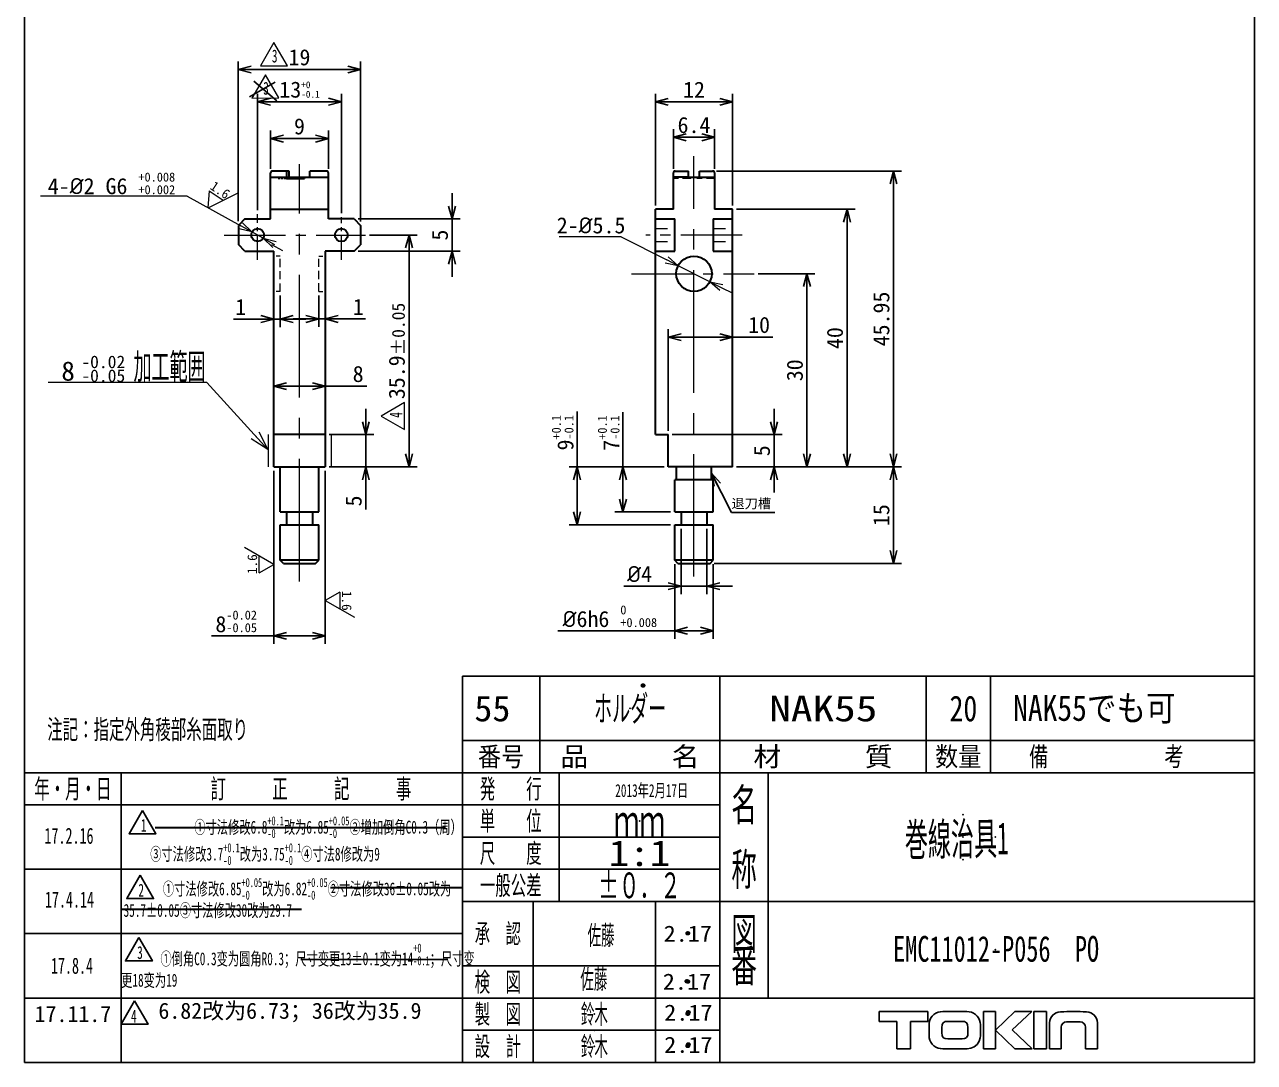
# Model space of a CAD drawing. Header units: millimetres. Extents: x 818 to 1009, y -300 to -23.
# Drawn here: x 818 to 1009, y -300 to -138.8 of the extents above; entities that cross this region are included whole.
import ezdxf
from ezdxf.enums import TextEntityAlignment as Align

# ---------------------------------------------------------------- set-up
doc = ezdxf.new("R2010")
doc.units = ezdxf.units.MM
doc.linetypes.add('CENTER2', pattern=[28.575, 19.05, -3.175, 3.175, -3.175])
doc.linetypes.add('DASHED2', pattern=[9.525, 6.35, -3.175])
for name, color, linetype, lineweight in [('中心线', 10, 'CENTER2', 15), ('实线', 7, 'Continuous', 30), ('标注线', 140, 'Continuous', 15), ('虚线', 40, 'DASHED2', 20)]:
    doc.layers.add(name, color=color, linetype=linetype, lineweight=lineweight)
doc.styles.add('FDASTYLE0', font='', dxfattribs={"width": 0.640244, "height": 2})
doc.styles.add('FDASTYLE1', font='', dxfattribs={"width": 0.616, "height": 4})
doc.styles.get("Standard").update_dxf_attribs({"font": ''})
doc.styles.get('FDASTYLE0').set_extended_font_data('SimSun')
doc.styles.get('FDASTYLE1').set_extended_font_data('ＭＳ ゴシック')
doc.styles.get('Standard').set_extended_font_data('SimSun')
doc.dimstyles.new('ISO-25', dxfattribs={"dimtxt": 2.5, "dimasz": 2, "dimexe": 1.25, "dimexo": 0.625, "dimtad": 1, "dimdsep": 46, "dimtxsty": 'Standard', "dimblk": 'OPEN30', "dimcen": 2.5, "dimadec": 0, "dimazin": 0, "dimtfac": 1, "dimtmove": 0, "dimatfit": 3, "dimldrblk": 'OPEN30', "dimfxl": 0, "dimarcsym": 0})

# ---------------------------------------------------------------- blocks, each defined once
blk = doc.blocks.new('_Open30')
at = {"color": 0, "linetype": 'ByBlock', "lineweight": -2}
for p, q in [((-1, 0.268), (0, 0)), ((0, 0), (-1, -0.268)), ((0, 0), (-1, 0))]:
    blk.add_line(p, q, dxfattribs=at)
blk = doc.blocks.new('*D134')
at = {"layer": 'Defpoints', "color": 0}
for p in [(865.24, -156.53), (856.24, -161.87), (865.24, -161.87)]:
    blk.add_point(p, dxfattribs=at)
at = {"layer": '标注线', "color": 0, "lineweight": -2}
for p, q in [((856.24, -161.25), (856.24, -155.28)), ((858.24, -156.53), (863.24, -156.53)), ((865.24, -161.25), (865.24, -155.28))]:
    blk.add_line(p, q, dxfattribs=at)
at = {"layer": '标注线', "color": 0, "lineweight": -2, "xscale": 2, "yscale": 2, "zscale": 2, "rotation": 180}
blk.add_blockref('_Open30', (856.24, -156.53), dxfattribs=at)
at = {"layer": '标注线', "color": 0, "lineweight": -2, "xscale": 2, "yscale": 2, "zscale": 2}
blk.add_blockref('_Open30', (865.24, -156.53), dxfattribs=at)
at = {"layer": '标注线', "color": 0, "insert": (860.74, -154.65), "char_height": 2.5, "attachment_point": 5}
blk.add_mtext('9', dxfattribs=at)
blk = doc.blocks.new('*D152')
at = {"layer": 'Defpoints', "color": 0}
for p in [(867.24, -150.81), (854.24, -168.29), (867.24, -168.72)]:
    blk.add_point(p, dxfattribs=at)
at = {"layer": '标注线', "color": 0, "lineweight": -2}
for p, q in [((854.24, -167.67), (854.24, -149.56)), ((856.24, -150.81), (865.24, -150.81)), ((867.24, -168.1), (867.24, -149.56))]:
    blk.add_line(p, q, dxfattribs=at)
at = {"layer": '标注线', "color": 0, "lineweight": -2, "xscale": 2, "yscale": 2, "zscale": 2, "rotation": 180}
blk.add_blockref('_Open30', (854.24, -150.81), dxfattribs=at)
at = {"layer": '标注线', "color": 0, "lineweight": -2, "xscale": 2, "yscale": 2, "zscale": 2}
blk.add_blockref('_Open30', (867.24, -150.81), dxfattribs=at)
at = {"layer": '标注线', "color": 0, "insert": (860.74, -148.93), "char_height": 2.5, "attachment_point": 5}
blk.add_mtext('13{\\H0.42x;\\S+0^ -0.1;}', dxfattribs=at)
blk = doc.blocks.new('*D153')
at = {"layer": 'Defpoints', "color": 0}
for p in [(870.24, -145.8), (851.24, -170.01), (870.24, -170.02)]:
    blk.add_point(p, dxfattribs=at)
at = {"layer": '标注线', "color": 0, "lineweight": -2}
for p, q in [((851.24, -169.38), (851.24, -144.55)), ((870.24, -169.4), (870.24, -144.55)), ((853.24, -145.8), (868.24, -145.8))]:
    blk.add_line(p, q, dxfattribs=at)
at = {"layer": '标注线', "color": 0, "lineweight": -2, "xscale": 2, "yscale": 2, "zscale": 2, "rotation": 180}
blk.add_blockref('_Open30', (851.24, -145.8), dxfattribs=at)
at = {"layer": '标注线', "color": 0, "lineweight": -2, "xscale": 2, "yscale": 2, "zscale": 2}
blk.add_blockref('_Open30', (870.24, -145.8), dxfattribs=at)
at = {"layer": '标注线', "color": 0, "insert": (860.74, -143.92), "char_height": 2.5, "attachment_point": 5}
blk.add_mtext('19', dxfattribs=at)
blk = doc.blocks.new('*D154')
at = {"layer": 'Defpoints', "color": 0}
for p in [(869.24, -169.02), (869.24, -174.02), (884.43, -174.02)]:
    blk.add_point(p, dxfattribs=at)
at = {"layer": '标注线', "color": 0, "lineweight": -2}
for p, q in [((884.43, -167.02), (884.43, -165.02)), ((869.87, -169.02), (885.68, -169.02)), ((884.43, -169.02), (884.43, -174.02)), ((869.87, -174.02), (885.68, -174.02)), ((884.43, -176.02), (884.43, -178.02))]:
    blk.add_line(p, q, dxfattribs=at)
at = {"layer": '标注线', "color": 0, "lineweight": -2, "xscale": 2, "yscale": 2, "zscale": 2}
for p, rotation in [((884.43, -169.02), 270), ((884.43, -174.02), 90)]:
    blk.add_blockref('_Open30', p, dxfattribs=dict(at, rotation=rotation))
at = {"layer": '标注线', "color": 0, "insert": (882.56, -171.52), "char_height": 2.5, "attachment_point": 5, "rotation": 90}
blk.add_mtext('5', dxfattribs=at)
blk = doc.blocks.new('*D155')
at = {"layer": 'Defpoints', "color": 0}
for p in [(871, -171.52), (864.74, -207.52), (877.76, -207.52)]:
    blk.add_point(p, dxfattribs=at)
at = {"layer": '标注线', "color": 0, "lineweight": -2}
for p, q in [((871.62, -171.52), (879.01, -171.52)), ((877.76, -173.52), (877.76, -205.52)), ((865.37, -207.52), (879.01, -207.52))]:
    blk.add_line(p, q, dxfattribs=at)
at = {"layer": '标注线', "color": 0, "lineweight": -2, "xscale": 2, "yscale": 2, "zscale": 2}
for p, rotation in [((877.76, -171.52), 90), ((877.76, -207.52), 270)]:
    blk.add_blockref('_Open30', p, dxfattribs=dict(at, rotation=rotation))
at = {"layer": '标注线', "color": 0, "insert": (875.87, -189.52), "char_height": 2.5, "attachment_point": 5, "rotation": 90}
blk.add_mtext('35.9{\\H0.8x;%%p0.05}', dxfattribs=at)
blk = doc.blocks.new('*D156')
at = {"layer": 'Defpoints', "color": 0}
for p in [(856.74, -180.3), (857.74, -180.3), (856.74, -184.56)]:
    blk.add_point(p, dxfattribs=at)
at = {"layer": '标注线', "color": 0, "lineweight": -2}
for p, q in [((856.74, -180.92), (856.74, -185.81)), ((857.74, -180.92), (857.74, -185.81)), ((854.74, -184.56), (850.48, -184.56)), ((857.74, -184.56), (856.74, -184.56)), ((859.74, -184.56), (861.74, -184.56))]:
    blk.add_line(p, q, dxfattribs=at)
at = {"layer": '标注线', "color": 0, "lineweight": -2, "xscale": 2, "yscale": 2, "zscale": 2}
blk.add_blockref('_Open30', (856.74, -184.56), dxfattribs=at)
at = {"layer": '标注线', "color": 0, "lineweight": -2, "xscale": 2, "yscale": 2, "zscale": 2, "rotation": 180}
blk.add_blockref('_Open30', (857.74, -184.56), dxfattribs=at)
at = {"layer": '标注线', "color": 0, "insert": (851.61, -182.69), "char_height": 2.5, "attachment_point": 5}
blk.add_mtext('1', dxfattribs=at)
blk = doc.blocks.new('*D157')
at = {"layer": 'Defpoints', "color": 0}
for p in [(863.74, -180.27), (864.74, -180.27), (864.74, -184.54)]:
    blk.add_point(p, dxfattribs=at)
at = {"layer": '标注线', "color": 0, "lineweight": -2}
for p, q in [((863.74, -180.9), (863.74, -185.79)), ((864.74, -180.9), (864.74, -185.79)), ((861.74, -184.54), (859.74, -184.54)), ((863.74, -184.54), (864.74, -184.54)), ((866.74, -184.54), (871.01, -184.54))]:
    blk.add_line(p, q, dxfattribs=at)
at = {"layer": '标注线', "color": 0, "lineweight": -2, "xscale": 2, "yscale": 2, "zscale": 2}
blk.add_blockref('_Open30', (863.74, -184.54), dxfattribs=at)
at = {"layer": '标注线', "color": 0, "lineweight": -2, "xscale": 2, "yscale": 2, "zscale": 2, "rotation": 180}
blk.add_blockref('_Open30', (864.74, -184.54), dxfattribs=at)
at = {"layer": '标注线', "color": 0, "insert": (869.87, -182.66), "char_height": 2.5, "attachment_point": 5}
blk.add_mtext('1', dxfattribs=at)
blk = doc.blocks.new('*D158')
at = {"layer": 'Defpoints', "color": 0}
for p in [(856.74, -192.6), (864.74, -192.6), (864.74, -194.99)]:
    blk.add_point(p, dxfattribs=at)
at = {"layer": '标注线', "color": 0, "lineweight": -2}
for p, q in [((856.74, -193.22), (856.74, -196.24)), ((864.74, -193.22), (864.74, -196.24)), ((858.74, -194.99), (862.74, -194.99)), ((864.74, -194.99), (871.18, -194.99))]:
    blk.add_line(p, q, dxfattribs=at)
at = {"layer": '标注线', "color": 0, "lineweight": -2, "xscale": 2, "yscale": 2, "zscale": 2, "rotation": 180}
blk.add_blockref('_Open30', (856.74, -194.99), dxfattribs=at)
at = {"layer": '标注线', "color": 0, "lineweight": -2, "xscale": 2, "yscale": 2, "zscale": 2}
blk.add_blockref('_Open30', (864.74, -194.99), dxfattribs=at)
at = {"layer": '标注线', "color": 0, "insert": (869.85, -193.11), "char_height": 2.5, "attachment_point": 5}
blk.add_mtext('8', dxfattribs=at)
blk = doc.blocks.new('*D159')
at = {"layer": 'Defpoints', "color": 0}
for p in [(856.74, -207.52), (864.74, -207.52), (864.74, -233.76)]:
    blk.add_point(p, dxfattribs=at)
at = {"layer": '标注线', "color": 0, "lineweight": -2}
for p, q in [((856.74, -208.15), (856.74, -235.01)), ((864.74, -208.15), (864.74, -235.01)), ((856.74, -233.76), (847.08, -233.76)), ((858.74, -233.76), (862.74, -233.76))]:
    blk.add_line(p, q, dxfattribs=at)
at = {"layer": '标注线', "color": 0, "lineweight": -2, "xscale": 2, "yscale": 2, "zscale": 2, "rotation": 180}
blk.add_blockref('_Open30', (856.74, -233.76), dxfattribs=at)
at = {"layer": '标注线', "color": 0, "lineweight": -2, "xscale": 2, "yscale": 2, "zscale": 2}
blk.add_blockref('_Open30', (864.74, -233.76), dxfattribs=at)
at = {"layer": '标注线', "color": 0, "insert": (850.91, -231.54), "char_height": 2.5, "attachment_point": 5}
blk.add_mtext('8{\\H0.56x;\\S-0.02^ -0.05;}', dxfattribs=at)
blk = doc.blocks.new('*D160')
at = {"layer": 'Defpoints', "color": 0}
for p in [(864.74, -202.52), (865.24, -207.52), (871.04, -207.52)]:
    blk.add_point(p, dxfattribs=at)
at = {"layer": '标注线', "color": 0, "lineweight": -2}
for p, q in [((871.04, -200.52), (871.04, -198.52)), ((865.37, -202.52), (872.29, -202.52)), ((871.04, -202.52), (871.04, -207.52)), ((865.87, -207.52), (872.29, -207.52)), ((871.04, -209.52), (871.04, -214.12))]:
    blk.add_line(p, q, dxfattribs=at)
at = {"layer": '标注线', "color": 0, "lineweight": -2, "xscale": 2, "yscale": 2, "zscale": 2}
for p, rotation in [((871.04, -202.52), 270), ((871.04, -207.52), 90)]:
    blk.add_blockref('_Open30', p, dxfattribs=dict(at, rotation=rotation))
at = {"layer": '标注线', "color": 0, "insert": (869.16, -212.82), "char_height": 2.5, "attachment_point": 5, "rotation": 90}
blk.add_mtext('5', dxfattribs=at)
blk = doc.blocks.new('*D135')
at = {"layer": 'Defpoints', "color": 0}
for p in [(925.21, -156.32), (918.81, -161.87), (925.21, -161.87)]:
    blk.add_point(p, dxfattribs=at)
at = {"layer": '标注线', "color": 0, "lineweight": -2}
for p, q in [((918.81, -161.25), (918.81, -155.07)), ((920.81, -156.32), (923.21, -156.32)), ((925.21, -161.25), (925.21, -155.07))]:
    blk.add_line(p, q, dxfattribs=at)
at = {"layer": '标注线', "color": 0, "lineweight": -2, "xscale": 2, "yscale": 2, "zscale": 2, "rotation": 180}
blk.add_blockref('_Open30', (918.81, -156.32), dxfattribs=at)
at = {"layer": '标注线', "color": 0, "lineweight": -2, "xscale": 2, "yscale": 2, "zscale": 2}
blk.add_blockref('_Open30', (925.21, -156.32), dxfattribs=at)
at = {"layer": '标注线', "color": 0, "insert": (922.01, -154.44), "char_height": 2.5, "attachment_point": 5}
blk.add_mtext('6.4', dxfattribs=at)
blk = doc.blocks.new('*D161')
at = {"layer": 'Defpoints', "color": 0}
for p in [(928.01, -150.82), (916.01, -167.52), (928.01, -167.52)]:
    blk.add_point(p, dxfattribs=at)
at = {"layer": '标注线', "color": 0, "lineweight": -2}
for p, q in [((916.01, -166.9), (916.01, -149.57)), ((918.01, -150.82), (926.01, -150.82)), ((928.01, -166.9), (928.01, -149.57))]:
    blk.add_line(p, q, dxfattribs=at)
at = {"layer": '标注线', "color": 0, "lineweight": -2, "xscale": 2, "yscale": 2, "zscale": 2, "rotation": 180}
blk.add_blockref('_Open30', (916.01, -150.82), dxfattribs=at)
at = {"layer": '标注线', "color": 0, "lineweight": -2, "xscale": 2, "yscale": 2, "zscale": 2}
blk.add_blockref('_Open30', (928.01, -150.82), dxfattribs=at)
at = {"layer": '标注线', "color": 0, "insert": (922.01, -148.94), "char_height": 2.5, "attachment_point": 5}
blk.add_mtext('12', dxfattribs=at)
blk = doc.blocks.new('*D162')
at = {"layer": 'Defpoints', "color": 0}
for p in [(918.01, -202.52), (928.01, -207.52), (934.44, -207.52)]:
    blk.add_point(p, dxfattribs=at)
at = {"layer": '标注线', "color": 0, "lineweight": -2}
for p, q in [((934.44, -200.52), (934.44, -198.52)), ((918.63, -202.52), (935.69, -202.52)), ((934.44, -202.52), (934.44, -207.52)), ((928.63, -207.52), (935.69, -207.52)), ((934.44, -209.52), (934.44, -211.52))]:
    blk.add_line(p, q, dxfattribs=at)
at = {"layer": '标注线', "color": 0, "lineweight": -2, "xscale": 2, "yscale": 2, "zscale": 2}
for p, rotation in [((934.44, -202.52), 270), ((934.44, -207.52), 90)]:
    blk.add_blockref('_Open30', p, dxfattribs=dict(at, rotation=rotation))
at = {"layer": '标注线', "color": 0, "insert": (932.57, -205.02), "char_height": 2.5, "attachment_point": 5, "rotation": 90}
blk.add_mtext('5', dxfattribs=at)
blk = doc.blocks.new('*D163')
at = {"layer": 'Defpoints', "color": 0}
for p in [(931.37, -177.52), (928.01, -207.52), (939.55, -207.52)]:
    blk.add_point(p, dxfattribs=at)
at = {"layer": '标注线', "color": 0, "lineweight": -2}
for p, q in [((932, -177.52), (940.8, -177.52)), ((939.55, -179.52), (939.55, -205.52)), ((928.63, -207.52), (940.8, -207.52))]:
    blk.add_line(p, q, dxfattribs=at)
at = {"layer": '标注线', "color": 0, "lineweight": -2, "xscale": 2, "yscale": 2, "zscale": 2}
for p, rotation in [((939.55, -177.52), 90), ((939.55, -207.52), 270)]:
    blk.add_blockref('_Open30', p, dxfattribs=dict(at, rotation=rotation))
at = {"layer": '标注线', "color": 0, "insert": (937.68, -192.52), "char_height": 2.5, "attachment_point": 5, "rotation": 90}
blk.add_mtext('30', dxfattribs=at)
blk = doc.blocks.new('*D164')
at = {"layer": 'Defpoints', "color": 0}
for p in [(928.01, -167.52), (928.01, -207.52), (945.79, -207.52)]:
    blk.add_point(p, dxfattribs=at)
at = {"layer": '标注线', "color": 0, "lineweight": -2}
for p, q in [((928.63, -167.52), (947.04, -167.52)), ((945.79, -169.52), (945.79, -205.52)), ((928.63, -207.52), (947.04, -207.52))]:
    blk.add_line(p, q, dxfattribs=at)
at = {"layer": '标注线', "color": 0, "lineweight": -2, "xscale": 2, "yscale": 2, "zscale": 2}
for p, rotation in [((945.79, -167.52), 90), ((945.79, -207.52), 270)]:
    blk.add_blockref('_Open30', p, dxfattribs=dict(at, rotation=rotation))
at = {"layer": '标注线', "color": 0, "insert": (943.91, -187.52), "char_height": 2.5, "attachment_point": 5, "rotation": 90}
blk.add_mtext('40', dxfattribs=at)
blk = doc.blocks.new('*D136')
at = {"layer": 'Defpoints', "color": 0}
for p in [(924.91, -161.57), (928.01, -207.52), (953, -207.52)]:
    blk.add_point(p, dxfattribs=at)
at = {"layer": '标注线', "color": 0, "lineweight": -2}
for p, q in [((925.53, -161.57), (954.25, -161.57)), ((953, -163.57), (953, -205.52)), ((928.63, -207.52), (954.25, -207.52))]:
    blk.add_line(p, q, dxfattribs=at)
at = {"layer": '标注线', "color": 0, "lineweight": -2, "xscale": 2, "yscale": 2, "zscale": 2}
for p, rotation in [((953, -161.57), 90), ((953, -207.52), 270)]:
    blk.add_blockref('_Open30', p, dxfattribs=dict(at, rotation=rotation))
at = {"layer": '标注线', "color": 0, "insert": (951.12, -184.55), "char_height": 2.5, "attachment_point": 5, "rotation": 90}
blk.add_mtext('45.95', dxfattribs=at)
blk = doc.blocks.new('*D165')
at = {"layer": 'Defpoints', "color": 0}
for p in [(928.01, -187.37), (928.01, -187.52), (918.01, -202.52)]:
    blk.add_point(p, dxfattribs=at)
at = {"layer": '标注线', "color": 0, "lineweight": -2}
for p, q in [((918.01, -201.9), (918.01, -186.12)), ((928.01, -186.9), (928.01, -186.12)), ((920.01, -187.37), (926.01, -187.37)), ((928.01, -187.37), (934.23, -187.37))]:
    blk.add_line(p, q, dxfattribs=at)
at = {"layer": '标注线', "color": 0, "lineweight": -2, "xscale": 2, "yscale": 2, "zscale": 2, "rotation": 180}
blk.add_blockref('_Open30', (918.01, -187.37), dxfattribs=at)
at = {"layer": '标注线', "color": 0, "lineweight": -2, "xscale": 2, "yscale": 2, "zscale": 2}
blk.add_blockref('_Open30', (928.01, -187.37), dxfattribs=at)
at = {"layer": '标注线', "color": 0, "insert": (932.12, -185.49), "char_height": 2.5, "attachment_point": 5}
blk.add_mtext('10', dxfattribs=at)
blk = doc.blocks.new('*D166')
at = {"layer": 'Defpoints', "color": 0}
for p in [(910.97, -207.52), (918.01, -207.52), (919.01, -214.52)]:
    blk.add_point(p, dxfattribs=at)
at = {"layer": '标注线', "color": 0, "lineweight": -2}
for p, q in [((910.97, -207.52), (910.97, -199)), ((917.38, -207.52), (909.72, -207.52)), ((910.97, -212.52), (910.97, -209.52)), ((918.38, -214.52), (909.72, -214.52))]:
    blk.add_line(p, q, dxfattribs=at)
at = {"layer": '标注线', "color": 0, "lineweight": -2, "xscale": 2, "yscale": 2, "zscale": 2}
for p, rotation in [((910.97, -207.52), 90), ((910.97, -214.52), 270)]:
    blk.add_blockref('_Open30', p, dxfattribs=dict(at, rotation=rotation))
at = {"layer": '标注线', "color": 0, "insert": (908.75, -202.26), "char_height": 2.5, "attachment_point": 5, "rotation": 90}
blk.add_mtext('7{\\H0.56x;\\S+0.1^ -0.1;}', dxfattribs=at)
blk = doc.blocks.new('*D167')
at = {"layer": 'Defpoints', "color": 0}
for p in [(903.85, -207.52), (918.01, -207.52), (919.01, -216.52)]:
    blk.add_point(p, dxfattribs=at)
at = {"layer": '标注线', "color": 0, "lineweight": -2}
for p, q in [((903.85, -207.52), (903.85, -198.93)), ((917.38, -207.52), (902.6, -207.52)), ((903.85, -214.52), (903.85, -209.52)), ((918.38, -216.52), (902.6, -216.52))]:
    blk.add_line(p, q, dxfattribs=at)
at = {"layer": '标注线', "color": 0, "lineweight": -2, "xscale": 2, "yscale": 2, "zscale": 2}
for p, rotation in [((903.85, -207.52), 90), ((903.85, -216.52), 270)]:
    blk.add_blockref('_Open30', p, dxfattribs=dict(at, rotation=rotation))
at = {"layer": '标注线', "color": 0, "insert": (901.63, -202.22), "char_height": 2.5, "attachment_point": 5, "rotation": 90}
blk.add_mtext('9{\\H0.56x;\\S+0.1^ -0.1;}', dxfattribs=at)
blk = doc.blocks.new('*D168')
at = {"layer": 'Defpoints', "color": 0}
for p in [(928.01, -207.52), (953, -207.52), (924.51, -222.52)]:
    blk.add_point(p, dxfattribs=at)
at = {"layer": '标注线', "color": 0, "lineweight": -2}
for p, q in [((928.63, -207.52), (954.25, -207.52)), ((953, -220.52), (953, -209.52)), ((925.13, -222.52), (954.25, -222.52))]:
    blk.add_line(p, q, dxfattribs=at)
at = {"layer": '标注线', "color": 0, "lineweight": -2, "xscale": 2, "yscale": 2, "zscale": 2}
for p, rotation in [((953, -207.52), 90), ((953, -222.52), 270)]:
    blk.add_blockref('_Open30', p, dxfattribs=dict(at, rotation=rotation))
at = {"layer": '标注线', "color": 0, "insert": (951.12, -215.02), "char_height": 2.5, "attachment_point": 5, "rotation": 90}
blk.add_mtext('15', dxfattribs=at)
blk = doc.blocks.new('*D169')
at = {"layer": 'Defpoints', "color": 0}
for p in [(920.01, -216.52), (924.01, -216.52), (924.01, -226.05)]:
    blk.add_point(p, dxfattribs=at)
at = {"layer": '标注线', "color": 0, "lineweight": -2}
for p, q in [((920.01, -217.15), (920.01, -227.3)), ((924.01, -217.15), (924.01, -227.3)), ((918.01, -226.05), (911.11, -226.05)), ((920.01, -226.05), (924.01, -226.05)), ((926.01, -226.05), (928.01, -226.05))]:
    blk.add_line(p, q, dxfattribs=at)
at = {"layer": '标注线', "color": 0, "lineweight": -2, "xscale": 2, "yscale": 2, "zscale": 2}
blk.add_blockref('_Open30', (920.01, -226.05), dxfattribs=at)
at = {"layer": '标注线', "color": 0, "lineweight": -2, "xscale": 2, "yscale": 2, "zscale": 2, "rotation": 180}
blk.add_blockref('_Open30', (924.01, -226.05), dxfattribs=at)
at = {"layer": '标注线', "color": 0, "insert": (913.56, -224.17), "char_height": 2.5, "attachment_point": 5}
blk.add_mtext('{\\fISOCPEUR|b0|i0|c0|p34;%%C}4', dxfattribs=at)
blk = doc.blocks.new('*D170')
at = {"layer": 'Defpoints', "color": 0}
for p in [(919.01, -222.02), (925.01, -222.02), (925.01, -232.97)]:
    blk.add_point(p, dxfattribs=at)
at = {"layer": '标注线', "color": 0, "lineweight": -2}
for p, q in [((919.01, -222.65), (919.01, -234.22)), ((925.01, -222.65), (925.01, -234.22)), ((919.01, -232.97), (900.88, -232.97)), ((921.01, -232.97), (923.01, -232.97))]:
    blk.add_line(p, q, dxfattribs=at)
at = {"layer": '标注线', "color": 0, "lineweight": -2, "xscale": 2, "yscale": 2, "zscale": 2, "rotation": 180}
blk.add_blockref('_Open30', (919.01, -232.97), dxfattribs=at)
at = {"layer": '标注线', "color": 0, "lineweight": -2, "xscale": 2, "yscale": 2, "zscale": 2}
blk.add_blockref('_Open30', (925.01, -232.97), dxfattribs=at)
at = {"layer": '标注线', "color": 0, "insert": (908.94, -230.74), "char_height": 2.5, "attachment_point": 5}
blk.add_mtext('{\\fISOCPEUR|b0|i0|c0|p34;%%C}6h6 {\\H0.56x;\\S0^ +0.008;}', dxfattribs=at)

msp = doc.modelspace()

# ---------------------------------------------------------------- linework, layer by layer
at = {"color": 0}
for p, q in [((818.048, -23.026), (818.048, -300.026)), ((1009.048, -23.026), (1009.048, -300.026)), ((1009.048, -240.026), (886.048, -240.026)), ((886.048, -255.026), (886.048, -240.026)), ((898.048, -255.026), (898.048, -240.026)), ((926.048, -240.026), (926.048, -300.026)), ((958.048, -255.026), (958.048, -240.026)), ((968.048, -255.026), (968.048, -240.026)), ((1009.048, -250.026), (886.048, -250.026)), ((1009.048, -255.026), (818.048, -255.026)), ((833.048, -255.026), (833.048, -300.026)), ((1009.048, -255.026), (886.048, -255.026)), ((886.048, -255.026), (886.048, -300.026)), ((901.048, -275.026), (901.048, -255.026)), ((933.548, -255.026), (933.548, -290.026)), ((886.048, -260.026), (818.048, -260.026)), ((926.048, -260.026), (886.048, -260.026)), ((926.048, -265.026), (886.048, -265.026)), ((926.048, -270.026), (886.048, -270.026)), ((1009.048, -275.026), (886.048, -275.026)), ((897.048, -275.026), (897.048, -300.026)), ((916.048, -275.026), (916.048, -300.026)), ((926.048, -285.026), (886.048, -285.026)), ((1009.048, -290.026), (886.048, -290.026)), ((958.346, -292.133), (950.786, -292.133)), ((950.786, -292.133), (950.786, -293.676)), ((958.346, -292.133), (950.786, -292.133)), ((958.346, -292.133), (950.786, -292.133)), ((950.786, -292.133), (950.786, -293.676)), ((958.346, -293.676), (958.346, -292.133)), ((958.346, -293.676), (958.346, -292.133)), ((964.367, -292.133), (960.646, -292.133)), ((964.367, -292.133), (960.646, -292.133)), ((966.979, -297.897), (966.979, -292.133)), ((966.979, -292.133), (968.842, -292.133)), ((968.842, -292.133), (966.979, -292.133)), ((968.842, -292.133), (966.979, -292.133)), ((966.979, -292.133), (966.979, -297.897)), ((968.842, -292.133), (968.842, -297.897)), ((968.842, -297.897), (968.842, -292.133)), ((968.842, -295.006), (971.824, -292.133)), ((971.824, -292.133), (968.842, -295.006)), ((974.485, -292.133), (971.451, -294.953)), ((971.451, -294.953), (974.485, -292.133)), ((971.824, -292.133), (974.485, -292.133)), ((974.485, -292.133), (971.824, -292.133)), ((974.787, -292.133), (976.757, -292.133)), ((974.787, -297.897), (974.787, -292.133)), ((976.757, -292.133), (974.787, -292.133)), ((976.757, -292.133), (974.787, -292.133)), ((974.787, -292.133), (974.787, -297.897)), ((976.757, -292.133), (976.757, -297.897)), ((976.757, -297.897), (976.757, -292.133)), ((950.786, -293.676), (953.501, -293.676)), ((950.786, -293.676), (953.501, -293.676)), ((950.786, -293.676), (953.501, -293.676)), ((953.501, -293.676), (953.501, -297.897)), ((953.501, -293.676), (953.501, -297.897)), ((953.501, -293.836), (953.501, -297.772)), ((955.643, -293.676), (958.346, -293.676)), ((955.643, -297.897), (955.643, -293.676)), ((955.643, -297.897), (955.643, -293.676)), ((955.643, -293.676), (958.346, -293.676)), ((955.643, -293.676), (958.346, -293.676)), ((977.236, -293.874), (977.236, -297.897)), ((977.236, -293.874), (977.236, -297.897)), ((979.888, -293.729), (981.965, -293.729)), ((979.888, -293.729), (981.965, -293.729)), ((979.888, -293.729), (981.965, -293.729)), ((984.67, -297.897), (984.67, -293.874)), ((984.67, -297.897), (984.67, -293.874)), ((926.048, -295.026), (886.048, -295.026)), ((971.824, -297.897), (968.842, -295.006)), ((968.842, -295.006), (971.824, -297.897)), ((971.451, -294.953), (974.539, -297.897)), ((974.539, -297.897), (971.451, -294.953)), ((979.045, -297.897), (979.045, -294.573)), ((979.045, -297.897), (979.045, -294.573)), ((982.809, -294.573), (982.809, -297.897)), ((982.809, -294.573), (982.809, -297.897)), ((953.501, -297.897), (955.643, -297.897)), ((953.501, -297.897), (955.643, -297.897)), ((953.501, -297.897), (955.643, -297.897)), ((960.646, -297.897), (964.425, -297.898)), ((960.646, -297.897), (964.455, -297.898)), ((960.646, -297.897), (964.455, -297.898)), ((964.455, -297.898), (965.018, -297.816)), ((965.018, -297.816), (965.538, -297.584)), ((965.538, -297.584), (965.974, -297.219)), ((965.974, -297.219), (966.295, -296.749)), ((966.295, -296.749), (966.476, -296.21)), ((968.842, -297.897), (966.979, -297.897)), ((966.979, -297.897), (968.842, -297.897)), ((966.979, -297.897), (968.842, -297.897)), ((974.539, -297.897), (971.824, -297.897)), ((971.824, -297.897), (974.539, -297.897)), ((971.824, -297.897), (974.539, -297.897)), ((976.757, -297.897), (974.787, -297.897)), ((974.787, -297.897), (976.757, -297.897)), ((974.787, -297.897), (976.757, -297.897)), ((977.236, -297.897), (979.045, -297.897)), ((977.236, -297.897), (979.045, -297.897)), ((977.236, -297.897), (979.045, -297.897)), ((982.809, -297.897), (984.67, -297.897)), ((982.809, -297.897), (984.67, -297.897)), ((982.809, -297.897), (984.67, -297.897)), ((1009.048, -300.026), (818.048, -300.026))]:
    msp.add_line(p, q, dxfattribs=at)
for p, q in [((856.956, -147.781), (852.962, -150.061)), ((853.663, -147.603), (857.242, -150.646)), ((886.048, -270.026), (818.048, -270.026)), ((886.048, -280.026), (818.048, -280.026)), ((860.925, -284.048), (883.605, -284.048)), ((886.048, -290.026), (818.048, -290.026))]:
    msp.add_line(p, q)
at = {"flags": 128}
for points in [[(836.363, -260.893), (834.272, -264.514), (838.453, -264.514)], [(835.995, -270.967), (833.904, -274.588), (838.086, -274.588)], [(835.8, -280.649), (833.71, -284.27), (837.891, -284.27)], [(835.138, -290.469), (833.048, -294.09), (837.229, -294.09)]]:
    msp.add_lwpolyline(points, close=True, dxfattribs=at)
at = {"color": 0}
for centre, radius, start, end in [((960.573, -294.203), 2.07, 87.95293, 169.36341), ((964.441, -294.203), 2.07, 10.63659, 92.04707), ((978.923, -293.874), 1.687, 90, 180), ((980.953, -326.914), 34.787, 86.65451, 93.34549), ((982.983, -293.874), 1.687, 0, 90), ((988.004, -295.015), 29.49, 177.67807, 182.32193), ((961.237, -294.379), 0.71, 106.3265, 163.6735), ((962.535, -329.903), 36.237, 87.6312, 92.3688), ((963.833, -294.379), 0.71, 16.3265, 73.6735), ((937.01, -295.015), 29.49, 357.67807, 2.32193), ((979.888, -294.573), 0.843, 90, 180), ((981.965, -294.573), 0.843, 0, 90), ((968.009, -295.03), 7.502, 173.48409, 186.1324), ((961.237, -295.652), 0.71, 194.65594, 253.6735), ((963.833, -295.652), 0.71, 286.3265, 345.34406), ((957.061, -295.03), 7.502, 353.8676, 6.51591), ((960.573, -295.828), 2.07, 190.63659, 272.04707), ((962.535, -260.128), 36.237, 267.6312, 272.3688)]:
    msp.add_arc(centre, radius, start, end, dxfattribs=at)
at = {"color": 0, "linetype": 'Continuous'}
for p in [(892.048, -245.026), (892.048, -245.026), (912.048, -245.026), (942.048, -245.026), (942.048, -245.026), (963.048, -245.026), (963.048, -245.026), (986.048, -245.026), (986.048, -245.026), (913.548, -257.526), (963.798, -261.526), (913.548, -262.526), (963.798, -265.026), (968.798, -265.026), (963.798, -268.526), (968.798, -282.526), (970.65, -282.596), (906.548, -292.526), (906.548, -292.526), (906.548, -295.026), (906.548, -295.026), (906.548, -297.526), (906.548, -297.526), (906.548, -297.526)]:
    msp.add_point(p, dxfattribs=at)
at = {"layer": '中心线'}
for p, q in [((922.01, -224.575), (922.01, -159.274)), ((860.743, -225.325), (860.743, -160.512))]:
    msp.add_line(p, q, dxfattribs=at)
at = {"layer": '中心线', "ltscale": 0.2}
for p, q in [((854.243, -175.358), (854.243, -168.293)), ((867.242, -175.37), (867.242, -168.72))]:
    msp.add_line(p, q, dxfattribs=at)
at = {"layer": '中心线', "ltscale": 0.5}
for p, q in [((849.038, -171.52), (870.997, -171.52)), ((929.483, -171.52), (914.537, -171.52)), ((912.313, -177.52), (931.372, -177.52))]:
    msp.add_line(p, q, dxfattribs=at)
at = {"layer": '实线'}
for p, q in [((856.243, -169.008), (856.243, -161.87)), ((859.134, -161.57), (856.543, -161.57)), ((858.71, -161.57), (858.71, -162.52)), ((859.134, -162.52), (859.134, -161.57)), ((864.943, -161.57), (862.351, -161.57)), ((862.351, -162.52), (862.351, -161.57)), ((865.243, -169.02), (865.243, -161.87)), ((918.81, -167.52), (918.81, -161.87)), ((919.11, -161.57), (921.175, -161.57)), ((921.175, -162.52), (921.175, -161.57)), ((922.845, -161.57), (924.91, -161.57)), ((922.845, -162.52), (922.845, -161.57)), ((925.21, -161.87), (925.21, -167.52)), ((856.243, -162.52), (858.71, -162.52)), ((858.71, -162.72), (858.71, -162.52)), ((858.71, -162.52), (862.351, -162.52)), ((858.71, -162.72), (861.538, -162.72)), ((861.538, -162.52), (861.538, -162.72)), ((861.538, -162.52), (861.538, -162.72)), ((862.351, -162.52), (865.243, -162.52)), ((921.175, -162.52), (918.81, -162.52)), ((921.175, -162.52), (922.845, -162.52)), ((922.845, -162.52), (925.21, -162.52)), ((856.243, -167.52), (865.243, -167.52)), ((916.01, -202.52), (916.01, -167.52)), ((918.81, -167.52), (916.01, -167.52)), ((928.01, -167.52), (925.21, -167.52)), ((928.01, -207.52), (928.01, -167.52)), ((852.243, -169.008), (851.243, -170.008)), ((852.243, -169.008), (856.243, -169.008)), ((869.242, -169.02), (865.242, -169.02)), ((869.242, -169.02), (870.242, -170.02)), ((916.01, -169.02), (919.01, -169.02)), ((919.01, -174.02), (919.01, -169.02)), ((925.01, -169.02), (928.01, -169.02)), ((925.01, -169.02), (925.01, -174.02)), ((851.243, -170.008), (851.243, -173.008)), ((870.242, -170.02), (870.242, -173.02)), ((852.243, -174.008), (851.243, -173.008)), ((869.242, -174.02), (870.242, -173.02)), ((852.243, -174.008), (856.743, -174.008)), ((856.743, -207.52), (856.743, -174.008)), ((869.242, -174.02), (864.742, -174.02)), ((864.743, -174.02), (864.743, -207.52)), ((916.01, -174.02), (919.01, -174.02)), ((925.01, -174.02), (928.01, -174.02)), ((864.743, -202.52), (856.743, -202.52)), ((916.01, -202.52), (918.01, -202.52)), ((918.01, -207.52), (918.01, -202.52)), ((856.743, -207.52), (864.743, -207.52)), ((856.743, -207.52), (864.743, -207.52)), ((857.743, -214.52), (857.743, -207.52)), ((863.743, -214.52), (863.743, -207.52)), ((928.01, -207.52), (918.01, -207.52)), ((919.31, -209.52), (919.31, -207.52)), ((924.71, -209.52), (924.71, -207.52)), ((919.01, -214.52), (919.01, -209.52)), ((925.01, -209.52), (919.01, -209.52)), ((925.01, -214.52), (925.01, -209.52)), ((857.743, -214.52), (863.743, -214.52)), ((858.743, -214.52), (858.743, -216.52)), ((862.743, -214.52), (862.743, -216.52)), ((919.01, -214.52), (925.01, -214.52)), ((920.01, -214.52), (920.01, -216.52)), ((924.01, -214.52), (924.01, -216.52)), ((857.743, -222.02), (857.743, -216.52)), ((857.743, -216.52), (863.743, -216.52)), ((863.743, -222.02), (863.743, -216.52)), ((919.01, -222.02), (919.01, -216.52)), ((919.01, -216.52), (925.01, -216.52)), ((925.01, -222.02), (925.01, -216.52)), ((858.243, -222.52), (857.743, -222.02)), ((863.743, -222.02), (857.743, -222.02)), ((858.243, -222.52), (863.243, -222.52)), ((863.243, -222.52), (863.743, -222.02)), ((919.51, -222.52), (919.01, -222.02)), ((925.01, -222.02), (919.01, -222.02)), ((919.51, -222.52), (924.51, -222.52)), ((924.51, -222.52), (925.01, -222.02)), ((838.305, -263.525), (883.399, -263.525)), ((865.578, -272.843), (886.003, -272.843)), ((833.203, -276.235), (861.034, -276.235))]:
    msp.add_line(p, q, dxfattribs=at)
for centre, radius in [((854.243, -171.508), 1), ((867.242, -171.52), 1), ((922.01, -177.52), 2.75)]:
    msp.add_circle(centre, radius, dxfattribs=at)
for centre, start, end in [((856.543, -161.87), 90, 180), ((864.943, -161.87), 0, 90), ((919.11, -161.87), 90, 180), ((924.91, -161.87), 0, 90)]:
    msp.add_arc(centre, 0.3, start, end, dxfattribs=at)
at = {"layer": '标注线'}
for p, q in [((843.272, -165.481), (820.498, -165.481)), ((843.272, -165.481), (851.61, -170.071)), ((846.693, -164.667), (846.522, -167.27)), ((846.544, -167.27), (851.223, -164.962)), ((846.714, -164.667), (848.883, -166.116)), ((855.119, -172.003), (853.362, -171.035)), ((910.697, -171.803), (901.087, -171.803)), ((910.697, -171.803), (917.77, -175.378)), ((856.371, -172.967), (858.123, -173.932)), ((924.464, -178.761), (919.555, -176.28)), ((926.249, -179.663), (928.034, -180.565)), ((846.356, -194.436), (821.702, -194.436)), ((855.849, -204.833), (846.356, -194.436)), ((855.876, -202.52), (855.876, -207.52)), ((865.66, -202.52), (865.66, -207.52)), ((856.743, -222.676), (852.225, -220.067)), ((854.484, -223.98), (854.484, -221.372)), ((854.484, -223.98), (856.743, -222.676)), ((867.002, -226.978), (864.743, -228.283)), ((867.002, -226.978), (867.002, -229.587)), ((864.743, -228.283), (869.261, -230.891))]:
    msp.add_line(p, q, dxfattribs=at)
at = {"layer": '标注线', "flags": 128}
for points in [[(856.782, -141.6), (854.703, -145.227), (858.884, -145.214)], [(855.439, -146.604), (853.36, -150.231), (857.542, -150.218)], [(873.418, -199.632), (877.042, -201.716), (877.035, -197.535)]]:
    msp.add_lwpolyline(points, close=True, dxfattribs=at)
at = {"layer": '虚线', "ltscale": 0.01}
msp.add_line((857.414, -162.52), (857.414, -162.72), dxfattribs=at)
at = {"layer": '虚线', "ltscale": 0.05}
msp.add_line((857.414, -162.72), (858.71, -162.72), dxfattribs=at)
at = {"layer": '虚线', "ltscale": 0.2}
for p, q in [((921.52, -162.72), (918.81, -162.72)), ((921.52, -162.72), (921.52, -162.52)), ((922.5, -162.72), (922.5, -162.52)), ((925.21, -162.72), (922.5, -162.72)), ((857.743, -180.296), (857.743, -174.796)), ((863.743, -180.27), (863.743, -174.77))]:
    msp.add_line(p, q, dxfattribs=at)
at = {"layer": '虚线', "ltscale": 0.3}
for p, q in [((916.01, -170.52), (919.01, -170.52)), ((925.01, -170.52), (928.01, -170.52)), ((916.01, -172.52), (919.01, -172.52)), ((925.01, -172.52), (928.01, -172.52))]:
    msp.add_line(p, q, dxfattribs=at)
at = {"layer": '虚线', "ltscale": 0.1}
for p, q in [((857.743, -174.796), (856.743, -174.796)), ((863.743, -174.77), (864.743, -174.77)), ((857.743, -180.296), (856.743, -180.296)), ((863.743, -180.27), (864.743, -180.27))]:
    msp.add_line(p, q, dxfattribs=at)

# ---------------------------------------------------------------- block references
at = {"layer": '标注线', "xscale": 2, "yscale": 2, "zscale": 2}
for p, rotation in [((853.362, -171.035), 331.1662634633935), ((855.119, -172.003), 151.1662634633935), ((919.555, -176.28), 333.1909507460499), ((924.464, -178.761), 153.1909507460499)]:
    msp.add_blockref('_Open30', p, dxfattribs=dict(at, rotation=rotation))
at = {"layer": '标注线', "xscale": 3.000002787824364, "yscale": 2.999989273978464, "rotation": 312.3974377975002}
msp.add_blockref('_Open30', (855.849, -204.833), dxfattribs=at)

# ---------------------------------------------------------------- texts
at = {"color": 0}
for s, height, style, width, p, p2 in [('ホルダー', 4, 'FDASTYLE0', 0.492187, (906.497, -247.046), (917.697, -247.046)), ('･', 3, 'FDASTYLE0', 1.125, (912.897, -243.046), (915.297, -243.046)), ('･', 3, 'FDASTYLE0', 1.125, (912.897, -243.046), (915.297, -243.046)), ('55', 4, 'FDASTYLE0', 0.984375, (887.897, -247.046), (893.497, -247.046)), ('NAK55', 4, 'FDASTYLE0', 1.18125, (933.697, -247.046), (950.497, -247.046)), ('20', 4, 'FDASTYLE0', 0.758234, (961.697, -247.046), (966.01, -247.046)), ('NAK55でも可', 4, 'FDASTYLE0', 0.805398, (971.588, -246.977), (996.788, -246.977)), ('注記：指定外角稜部糸面取り', 3, 'FDASTYLE0', 0.5625, (821.555, -249.799), (852.755, -249.799)), ('番号', 3, 'FDASTYLE0', 0.84375, (888.448, -254.026), (895.648, -254.026)), ('品\u3000\u3000\u3000名', 3, 'FDASTYLE0', 1.0125, (901.248, -254.026), (922.848, -254.026)), ('材\u3000\u3000\u3000質', 3, 'FDASTYLE0', 1.0125, (931.248, -254.026), (952.848, -254.026)), ('数量', 3, 'FDASTYLE0', 0.84375, (959.448, -254.026), (966.648, -254.026)), ('備\u3000\u3000\u3000\u3000\u3000\u3000考', 3, 'FDASTYLE0', 0.703125, (974.048, -254.026), (998.048, -254.026)), ('年・月・日', 3, 'FDASTYLE0', 0.5625, (819.548, -259.026), (831.548, -259.026)), ('訂\u3000\u3000\u3000正\u3000\u3000\u3000記\u3000\u3000\u3000事', 3, 'FDASTYLE0', 0.5625, (846.911, -259.026), (878.111, -259.026)), ('発\u3000\u3000行', 3, 'FDASTYLE0', 0.5625, (888.748, -259.026), (898.348, -259.026)), ('名', 5, 'FDASTYLE0', 0.5625, (927.798, -262.526), (931.798, -262.526)), ('単\u3000\u3000位', 3, 'FDASTYLE0', 0.5625, (888.748, -264.026), (898.348, -264.026)), ('ｍｍ', 5, 'FDASTYLE0', 0.5625, (909.548, -265.026), (917.548, -265.026)), ('尺\u3000\u3000度', 3, 'FDASTYLE0', 0.5625, (888.748, -269.026), (898.348, -269.026)), ('1:1', 4, 'FDASTYLE1', 1.4, (908.748, -269.526), (918.348, -269.526)), ('称', 5, 'FDASTYLE0', 0.5625, (927.798, -272.526), (931.798, -272.526)), ('一般公差', 3, 'FDASTYLE0', 0.5625, (888.748, -274.026), (898.348, -274.026)), ('±０．２', 4, 'FDASTYLE0', 0.5625, (907.148, -274.526), (919.948, -274.526)), ('承\u3000認', 3, 'FDASTYLE0', 0.5625, (887.948, -281.526), (895.148, -281.526)), ('佐藤', 3, 'FDASTYLE0', 0.492188, (905.475, -281.774), (909.675, -281.774)), ('2.17', 2.5, 'FDASTYLE0', 1.054688, (917.298, -281.276), (924.798, -281.276)), ('図', 5, 'FDASTYLE0', 0.5625, (927.798, -282.526), (931.798, -282.526)), ('･', 3, 'FDASTYLE0', 1.125, (919.848, -281.526), (922.248, -281.526)), ('EMC11012-P056\u3000PO', 4, 'FDASTYLE0', 0.661765, (952.927, -284.388), (984.927, -284.388)), ('番', 5, 'FDASTYLE0', 0.5625, (927.798, -287.526), (931.798, -287.526)), ('検\u3000図', 3, 'FDASTYLE0', 0.5625, (887.948, -289.026), (895.148, -289.026)), ('佐藤', 3, 'FDASTYLE0', 0.492187, (904.357, -288.595), (908.557, -288.595)), ('2.17', 2.5, 'FDASTYLE0', 1.054688, (917.168, -288.728), (924.668, -288.728)), ('･', 3, 'FDASTYLE0', 1.125, (919.718, -288.978), (922.118, -288.978)), ('･', 3, 'FDASTYLE0', 1.125, (919.848, -289.026), (922.248, -289.026)), ('製\u3000図', 3, 'FDASTYLE0', 0.5625, (887.948, -294.026), (895.148, -294.026)), ('鈴木', 3, 'FDASTYLE0', 0.492187, (904.448, -294.026), (908.648, -294.026)), ('2.17', 2.5, 'FDASTYLE0', 1.054688, (917.385, -293.54), (924.885, -293.54)), ('･', 3, 'FDASTYLE0', 1.125, (919.848, -294.026), (922.248, -294.026)), ('･', 3, 'FDASTYLE0', 1.125, (919.935, -293.79), (922.335, -293.79)), ('設\u3000計', 3, 'FDASTYLE0', 0.5625, (887.948, -299.026), (895.148, -299.026)), ('鈴木', 3, 'FDASTYLE0', 0.492187, (904.448, -299.026), (908.648, -299.026)), ('2.17', 2.5, 'FDASTYLE0', 1.054688, (917.385, -298.54), (924.885, -298.54)), ('･', 3, 'FDASTYLE0', 1.125, (919.848, -299.026), (922.248, -299.026)), ('･', 3, 'FDASTYLE0', 1.125, (919.935, -298.79), (922.335, -298.79))]:
    msp.add_text(s, height=height, dxfattribs=dict(at, style=style, width=width)).set_placement(p, p2, align=Align.FIT)
at = {"color": 0, "style": 'FDASTYLE0', "width": 0.503789}
msp.add_text('巻線治具1', height=5, rotation=0.77209, dxfattribs=at).set_placement((954.785, -267.924), (970.905, -267.707), align=Align.FIT)
at = {"style": 'FDASTYLE0'}
for s, insert, char_height, width, attachment_point in [('2013年2月17日', (909.78, -256.791), 2, 20.9957, 1), ('1', (836.092, -262.208), 2, 2.09058, 1), ('\\A1;①寸法修改6.8{\\H0.7x;\\S+0.1^ -0;}改为6.85{\\H0.7x;\\S+0.05^ -0;}②增加倒角C0.3（周）', (865.18, -263.485), 2, 53, 5), ('17.2.16', (824.943, -264.844), 2.5, 15, 5), ('\\A1;③寸法修改3.7{\\H0.7x;\\S+0.1^ -0;}改为3.75{\\H0.7x;\\S+0.1^ -0;}④寸法8修改为9', (855.39, -267.664), 2, 53, 5), ('\\A1;       ①寸法修改6.85{\\H0.7x;\\S+0.05^ -0;}改为6.82{\\H0.7x;\\S+0.05^ -0;}②寸法修改36%%P0.05改为35.7%%P0.05③寸法修改30改为29.7', (833.425, -274.516), 2, 53, 4), ('2', (835.724, -272.282), 2, 2.09058, 1), ('17.4.14', (825.02, -274.739), 2.5, 15, 5), ('       ①倒角C0.3变为圆角R0.3；尺寸变更13%%P0.1变为14{\\H0.7x;\\S+0^ -0.1;}；尺寸变更18变为19', (833.048, -285.026), 2, 53, 4), ('3', (835.529, -281.964), 2, 2.09058, 1), ('17.8.4', (825.406, -285.026), 2.5, 14.71739, 5), ('4', (834.579, -291.846), 2, 2.09058, 1)]:
    msp.add_mtext(s, dxfattribs=dict(at, insert=insert, char_height=char_height, width=width, attachment_point=attachment_point))
at = {"layer": '实线', "char_height": 2.5}
for s, insert, width, attachment_point in [('17.11.7', (825.548, -292.526), 15, 5), ('6.82改为6.73；36改为35.9', (838.827, -290.752), 47.09242, 1)]:
    msp.add_mtext(s, dxfattribs=dict(at, insert=insert, width=width, attachment_point=attachment_point))
at = {"layer": '标注线', "style": 'FDASTYLE0'}
for s, height, width, p, p2 in [('-0.02', 1.95, 0.984375, (826.855, -192.187), (833.68, -192.187)), ('加工範囲', 4, 0.492187, (834.965, -193.936), (846.165, -193.936)), ('8', 3, 0.984375, (823.755, -194.137), (825.855, -194.137)), ('-0.05', 1.95, 0.984375, (826.855, -194.337), (833.68, -194.337))]:
    msp.add_text(s, height=height, dxfattribs=dict(at, width=width)).set_placement(p, p2, align=Align.FIT)
at = {"layer": '标注线', "char_height": 2, "width": 2.09058, "attachment_point": 1, "style": 'FDASTYLE0'}
for s, insert, rotation in [('3', (856.449, -142.703), 0.1814), ('3', (855.106, -147.707), 0.1814), ('4', (874.734, -199.901), 90.09775)]:
    msp.add_mtext(s, dxfattribs=dict(at, insert=insert, rotation=rotation))
at = {"layer": '标注线', "attachment_point": 1}
for s, insert, char_height, width in [('4-{\\fISOCPEUR|b0|i0|c0|p34;%%C}2 G6 {\\H0.56x;\\S+0.008^ +0.002;}', (821.65, -161.805), 2.5, 36.17883), ('2-{\\fISOCPEUR|b0|i0|c0|p34;%%C}5.5', (900.691, -168.76), 2.5, 9.68226), ('退刀槽', (927.84, -212.464), 1.5, 13.29478)]:
    msp.add_mtext(s, dxfattribs=dict(at, insert=insert, char_height=char_height, width=width))
at = {"layer": '标注线', "char_height": 1.506, "width": 3.16223, "attachment_point": 1}
for insert, rotation in [((847.572, -163.036), 326.25644), ((852.65, -224.173), 90), ((868.835, -226.785), 270)]:
    msp.add_mtext('1.6', dxfattribs=dict(at, insert=insert, rotation=rotation))

# ---------------------------------------------------------------- dimensions: what is measured, and where the dimension line sits
at = {"layer": '标注线'}
for base, p1, p2, picture, middle in [((870.242, -145.796), (851.243, -170.008), (870.242, -170.02), '*D153', (860.743, -143.921)), ((928.01, -150.818), (916.01, -167.52), (928.01, -167.52), '*D161', (922.01, -148.943)), ((865.243, -156.528), (856.243, -161.87), (865.243, -161.87), '*D134', (860.743, -154.653)), ((925.21, -156.317), (918.81, -161.87), (925.21, -161.87), '*D135', (922.01, -154.442)), ((856.743, -184.562), (857.743, -180.296), (856.743, -180.296), '*D156', (851.611, -182.687)), ((864.743, -184.537), (863.743, -180.27), (864.743, -180.27), '*D157', (869.874, -182.662))]:
    dim = msp.add_linear_dim(base=base, p1=p1, p2=p2, dimstyle='ISO-25', dxfattribs=at)
    dim.commit()
    dim.dimension.update_dxf_attribs({"geometry": picture, "text_midpoint": middle})
dim = msp.add_linear_dim(base=(867.242, -150.806), p1=(854.243, -168.293), p2=(867.242, -168.72), text='<>{\\H0.42x;\\S+0^ -0.1;}', dimstyle='ISO-25', dxfattribs=at)
dim.commit()
dim.dimension.update_dxf_attribs({"geometry": '*D152', "text_midpoint": (860.743, -148.931)})
for base, p1, picture, middle in [((952.999, -207.52), (924.91, -161.57), '*D136', (951.124, -184.545)), ((939.551, -207.52), (931.372, -177.52), '*D163', (937.676, -192.52)), ((934.44, -207.52), (918.01, -202.52), '*D162', (932.565, -205.02)), ((952.999, -207.52), (924.51, -222.52), '*D168', (951.124, -215.02))]:
    dim = msp.add_linear_dim(base=base, p1=p1, p2=(928.01, -207.52), angle=90, dimstyle='ISO-25', dxfattribs=at)
    dim.commit()
    dim.dimension.update_dxf_attribs({"geometry": picture, "text_midpoint": middle})
for base, p1, p2, picture, middle in [((884.433, -174.02), (869.242, -169.02), (869.242, -174.02), '*D154', (884.433, -171.52)), ((945.787, -207.52), (928.01, -167.52), (928.01, -207.52), '*D164', (945.787, -187.52)), ((871.039, -207.52), (864.743, -202.52), (865.243, -207.52), '*D160', (871.039, -212.819))]:
    dim = msp.add_linear_dim(base=base, p1=p1, p2=p2, angle=90, dimstyle='ISO-25', dxfattribs=at)
    dim.commit()
    dim.dimension.update_dxf_attribs({"geometry": picture, "text_midpoint": middle, "dimtype": 160})
for base, p1, p2, text, picture, middle in [((877.763, -207.52), (870.997, -171.52), (864.743, -207.52), '35.9{\\H0.8x;%%p0.05}', '*D155', (877.763, -189.52)), ((903.853, -207.52), (919.01, -216.52), (918.01, -207.52), '<>{\\H0.56x;\\S+0.1^ -0.1;}', '*D167', (903.853, -202.224)), ((910.974, -207.52), (919.01, -214.52), (918.01, -207.52), '<>{\\H0.56x;\\S+0.1^ -0.1;}', '*D166', (910.974, -202.259))]:
    dim = msp.add_linear_dim(base=base, p1=p1, p2=p2, angle=90, text=text, dimstyle='ISO-25', dxfattribs=at)
    dim.commit()
    dim.dimension.update_dxf_attribs({"geometry": picture, "text_midpoint": middle, "dimtype": 160})
dim = msp.add_linear_dim(base=(928.01, -187.365), p1=(918.01, -202.52), p2=(928.01, -187.52), dimstyle='ISO-25', dxfattribs=at)
dim.commit()
dim.dimension.update_dxf_attribs({"geometry": '*D165', "text_midpoint": (932.121, -187.365), "dimtype": 160})
for base, p1, p2, text, picture, middle in [((864.743, -194.989), (856.743, -192.598), (864.743, -192.598), '8', '*D158', (869.847, -194.989)), ((864.743, -233.759), (856.743, -207.52), (864.743, -207.52), '8{\\H0.56x;\\S-0.02^ -0.05;}', '*D159', (850.909, -233.759)), ((924.01, -226.045), (920.01, -216.52), (924.01, -216.52), '{\\fISOCPEUR|b0|i0|c0|p34;%%C}<>', '*D169', (913.558, -226.045)), ((925.01, -232.966), (919.01, -222.02), (925.01, -222.02), '{\\fISOCPEUR|b0|i0|c0|p34;%%C}<>h6 {\\H0.56x;\\S0^ +0.008;}', '*D170', (908.944, -232.966))]:
    dim = msp.add_linear_dim(base=base, p1=p1, p2=p2, text=text, dimstyle='ISO-25', dxfattribs=at)
    dim.commit()
    dim.dimension.update_dxf_attribs({"geometry": picture, "text_midpoint": middle, "dimtype": 160})

# ---------------------------------------------------------------- leaders
msp.add_leader([(924.71, -208.52), (927.857, -214.61), (934.583, -214.61)], dimstyle='ISO-25', override={"dimgap": 0.625, "dimtad": 0}, dxfattribs=at)

doc.saveas('drawing.dxf')
